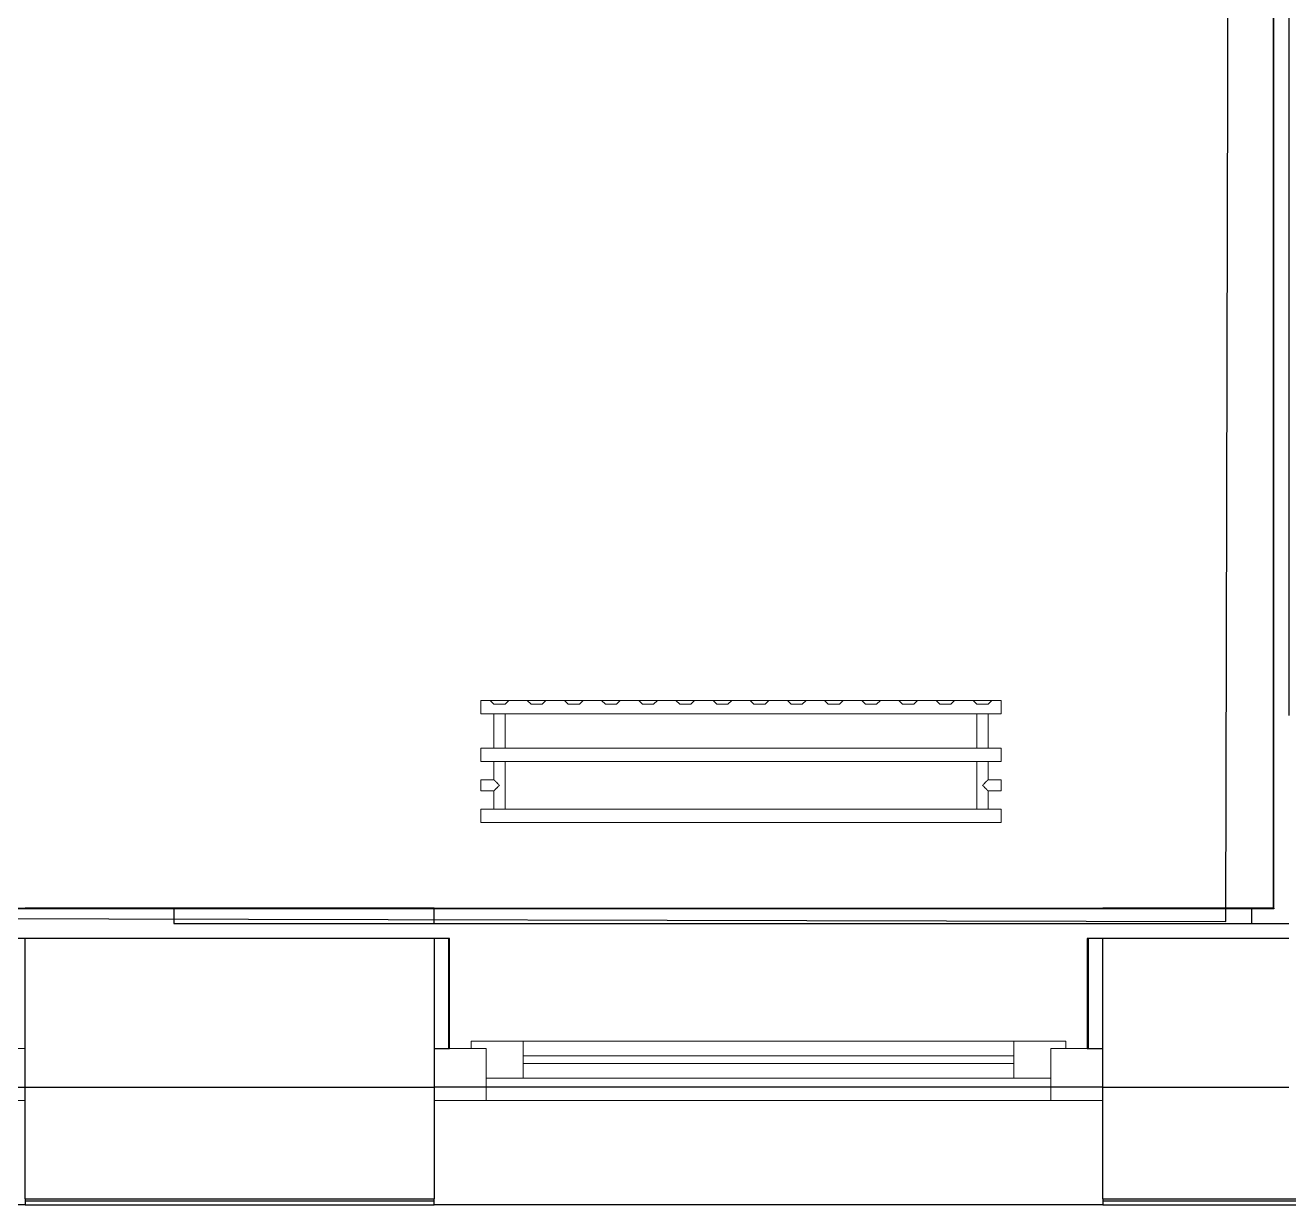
# Model space of a CAD drawing. Header units: millimetres. Extents: x 3914 to 443608, y -156176 to 78197.
# Drawn here: x 89967 to 91667, y -146371 to -144785 of the extents above; entities that cross this region are included whole.
import ezdxf

# ---------------------------------------------------------------- set-up
doc = ezdxf.new("R2010")
doc.units = ezdxf.units.MM
for name, color, linetype, lineweight in [('A-FLOR', 7, 'Continuous', 9), ('A-GLAZ', 7, 'Continuous', 9), ('A-GLAZ-1', 7, 'Continuous', 5)]:
    doc.layers.add(name, color=color, linetype=linetype, lineweight=lineweight)
doc.layers.add('M-EQPM-1', color=7, linetype='Continuous', lineweight=9, true_color=0xb2b2b2)

# ---------------------------------------------------------------- blocks, each defined once
blk = doc.blocks.new('120_Окно_СКБ_1Ст - 120_Окно_СКБ_1Ст 900х2500_h_-V45-Объем проектирования 1 этажа')
at = {"layer": 'A-GLAZ'}
for p, q in [((-450, -127), (-450, -57)), ((-450, -57), (-380, -57)), ((-380, -57), (-380, -127)), ((380, -127), (380, -57)), ((380, -57), (450, -57)), ((450, -57), (450, -127)), ((380, -87), (-380, -87)), ((-380, -87), (-380, -127)), ((-330, -137), (-330, -87)), ((330, -137), (330, -87)), ((380, -127), (380, -87)), ((-380, -127), (-450, -127)), ((-380, -127), (-400, -127)), ((-400, -127), (-400, -137)), ((450, -127), (380, -127)), ((400, -127), (380, -127)), ((400, -137), (400, -127)), ((-400, -137), (400, -137)), ((400, -137), (-400, -137))]:
    blk.add_line(p, q, dxfattribs=at)
at = {"layer": 'A-GLAZ-1'}
for p, q in [((450, -57), (-450, -57)), ((-330, -107), (330, -107)), ((330, -117), (-330, -117)), ((-430, -127), (-400, -127)), ((400, -127), (430, -127))]:
    blk.add_line(p, q, dxfattribs=at)
blk = doc.blocks.new('120_Окно_СКБ_2Ст - 120_Окно_СКБ_2Ст 2100х2500 _мал створка справа_-V25-Объем проектирования 1 этажа')
at = {"layer": 'A-GLAZ'}
for p, q in [((-1050, -127), (-1050, -57)), ((-1050, -57), (-980, -57)), ((-980, -57), (-980, -127)), ((150, -127), (150, -57)), ((150, -57), (220, -57)), ((220, -57), (220, -127)), ((980, -127), (980, -57)), ((980, -57), (1050, -57)), ((1050, -57), (1050, -127)), ((150, -87), (-980, -87)), ((-980, -87), (-980, -127)), ((-930, -137), (-930, -87)), ((100, -137), (100, -87)), ((150, -127), (150, -87)), ((980, -87), (220, -87)), ((220, -87), (220, -127)), ((270, -137), (270, -87)), ((930, -137), (930, -87)), ((980, -127), (980, -87)), ((-980, -127), (-1050, -127)), ((-980, -127), (-1000, -127)), ((-1000, -127), (-1000, -137)), ((220, -127), (150, -127)), ((170, -127), (150, -127)), ((170, -137), (170, -127)), ((220, -127), (200, -127)), ((200, -127), (200, -137)), ((1050, -127), (980, -127)), ((1000, -127), (980, -127)), ((1000, -137), (1000, -127)), ((-1000, -137), (170, -137)), ((170, -137), (-1000, -137)), ((200, -137), (1000, -137)), ((1000, -137), (200, -137))]:
    blk.add_line(p, q, dxfattribs=at)
at = {"layer": 'A-GLAZ-1'}
for p, q in [((1050, -57), (-1050, -57)), ((-930, -107), (100, -107)), ((100, -117), (-930, -117)), ((270, -107), (930, -107)), ((930, -117), (270, -117)), ((-1030, -127), (-1000, -127)), ((170, -127), (200, -127)), ((1000, -127), (1030, -127))]:
    blk.add_line(p, q, dxfattribs=at)
blk = doc.blocks.new('radiator_prado_classic_z_tip_30_po exemplyaru - Classic Z Тип 30-500-V229-Объем проектирования 1 этажа')
at = {"layer": 'M-EQPM-1'}
for p, q in [((0, 228), (0, 210)), ((700, 228), (0, 228)), ((0, 210), (0, 228)), ((0, 228), (12.5, 228)), ((12.5, 228), (37.5, 228)), ((37.5, 228), (12.5, 228)), ((12.5, 228), (37.5, 228)), ((12.5, 228), (17.5, 223)), ((12.5, 228), (17.5, 223)), ((32.5, 223), (17.5, 223)), ((17.5, 223), (32.5, 223)), ((32.5, 223), (37.5, 228)), ((37.5, 228), (32.5, 223)), ((37.5, 228), (62.5, 228)), ((62.5, 228), (87.5, 228)), ((87.5, 228), (62.5, 228)), ((62.5, 228), (87.5, 228)), ((62.5, 228), (67.5, 223)), ((62.5, 228), (67.5, 223)), ((82.5, 223), (67.5, 223)), ((67.5, 223), (82.5, 223)), ((82.5, 223), (87.5, 228)), ((87.5, 228), (82.5, 223)), ((87.5, 228), (112.5, 228)), ((112.5, 228), (137.5, 228)), ((137.5, 228), (112.5, 228)), ((112.5, 228), (137.5, 228)), ((112.5, 228), (117.5, 223)), ((112.5, 228), (117.5, 223)), ((132.5, 223), (117.5, 223)), ((117.5, 223), (132.5, 223)), ((132.5, 223), (137.5, 228)), ((137.5, 228), (132.5, 223)), ((137.5, 228), (162.5, 228)), ((162.5, 228), (187.5, 228)), ((187.5, 228), (162.5, 228)), ((162.5, 228), (187.5, 228)), ((162.5, 228), (167.5, 223)), ((162.5, 228), (167.5, 223)), ((182.5, 223), (167.5, 223)), ((167.5, 223), (182.5, 223)), ((182.5, 223), (187.5, 228)), ((187.5, 228), (182.5, 223)), ((187.5, 228), (212.5, 228)), ((212.5, 228), (237.5, 228)), ((237.5, 228), (212.5, 228)), ((212.5, 228), (237.5, 228)), ((212.5, 228), (217.5, 223)), ((212.5, 228), (217.5, 223)), ((232.5, 223), (217.5, 223)), ((217.5, 223), (232.5, 223)), ((232.5, 223), (237.5, 228)), ((237.5, 228), (232.5, 223)), ((237.5, 228), (262.5, 228)), ((262.5, 228), (287.5, 228)), ((287.5, 228), (262.5, 228)), ((262.5, 228), (287.5, 228)), ((262.5, 228), (267.5, 223)), ((262.5, 228), (267.5, 223)), ((282.5, 223), (267.5, 223)), ((267.5, 223), (282.5, 223)), ((282.5, 223), (287.5, 228)), ((287.5, 228), (282.5, 223)), ((287.5, 228), (312.5, 228)), ((312.5, 228), (337.5, 228)), ((337.5, 228), (312.5, 228)), ((312.5, 228), (337.5, 228)), ((312.5, 228), (317.5, 223)), ((312.5, 228), (317.5, 223)), ((332.5, 223), (317.5, 223)), ((317.5, 223), (332.5, 223)), ((332.5, 223), (337.5, 228)), ((337.5, 228), (332.5, 223)), ((337.5, 228), (362.5, 228)), ((362.5, 228), (387.5, 228)), ((387.5, 228), (362.5, 228)), ((362.5, 228), (387.5, 228)), ((362.5, 228), (367.5, 223)), ((362.5, 228), (367.5, 223)), ((382.5, 223), (367.5, 223)), ((367.5, 223), (382.5, 223)), ((382.5, 223), (387.5, 228)), ((387.5, 228), (382.5, 223)), ((387.5, 228), (412.5, 228)), ((412.5, 228), (437.5, 228)), ((437.5, 228), (412.5, 228)), ((412.5, 228), (437.5, 228)), ((412.5, 228), (417.5, 223)), ((412.5, 228), (417.5, 223)), ((432.5, 223), (417.5, 223)), ((417.5, 223), (432.5, 223)), ((432.5, 223), (437.5, 228)), ((437.5, 228), (432.5, 223)), ((437.5, 228), (462.5, 228)), ((462.5, 228), (487.5, 228)), ((487.5, 228), (462.5, 228)), ((462.5, 228), (487.5, 228)), ((462.5, 228), (467.5, 223)), ((462.5, 228), (467.5, 223)), ((482.5, 223), (467.5, 223)), ((467.5, 223), (482.5, 223)), ((482.5, 223), (487.5, 228)), ((487.5, 228), (482.5, 223)), ((487.5, 228), (512.5, 228)), ((512.5, 228), (537.5, 228)), ((537.5, 228), (512.5, 228)), ((512.5, 228), (537.5, 228)), ((512.5, 228), (517.5, 223)), ((512.5, 228), (517.5, 223)), ((532.5, 223), (517.5, 223)), ((517.5, 223), (532.5, 223)), ((532.5, 223), (537.5, 228)), ((537.5, 228), (532.5, 223)), ((537.5, 228), (562.5, 228)), ((562.5, 228), (587.5, 228)), ((587.5, 228), (562.5, 228)), ((562.5, 228), (587.5, 228)), ((562.5, 228), (567.5, 223)), ((562.5, 228), (567.5, 223)), ((582.5, 223), (567.5, 223)), ((567.5, 223), (582.5, 223)), ((582.5, 223), (587.5, 228)), ((587.5, 228), (582.5, 223)), ((587.5, 228), (612.5, 228)), ((612.5, 228), (637.5, 228)), ((637.5, 228), (612.5, 228)), ((612.5, 228), (637.5, 228)), ((612.5, 228), (617.5, 223)), ((617.5, 223), (612.5, 228)), ((632.5, 223), (617.5, 223)), ((617.5, 223), (632.5, 223)), ((632.5, 223), (637.5, 228)), ((637.5, 228), (632.5, 223)), ((637.5, 228), (662.5, 228)), ((662.5, 228), (687.5, 228)), ((687.5, 228), (662.5, 228)), ((662.5, 228), (687.5, 228)), ((662.5, 228), (667.5, 223)), ((662.5, 228), (667.5, 223)), ((682.5, 223), (667.5, 223)), ((667.5, 223), (682.5, 223)), ((682.5, 223), (687.5, 228)), ((687.5, 228), (682.5, 223)), ((687.5, 228), (700, 228)), ((700, 210), (700, 228)), ((700, 228), (700, 210)), ((0, 210), (700, 210)), ((17.8, 210), (0, 210)), ((17.5, 210), (17.5, 164)), ((17.5, 210), (17.5, 164)), ((17.8, 210), (17.5, 210)), ((17.5, 210), (17.8, 210)), ((17.8, 210), (17.5, 210)), ((17.5, 210), (32.5, 210)), ((32.2, 210), (17.8, 210)), ((17.8, 210), (26.9, 210)), ((18.5, 210), (17.8, 210)), ((32.2, 210), (18.5, 210)), ((26.9, 210), (32.2, 210)), ((32.5, 210), (32.2, 210)), ((32.2, 210), (32.5, 210)), ((32.5, 210), (32.2, 210)), ((667.8, 210), (32.2, 210)), ((32.5, 164), (32.5, 210)), ((32.5, 164), (32.5, 210)), ((667.5, 210), (667.5, 164)), ((667.5, 210), (667.5, 164)), ((667.8, 210), (667.5, 210)), ((667.5, 210), (682.5, 210)), ((667.8, 210), (667.5, 210)), ((667.5, 210), (667.8, 210)), ((681.5, 210), (667.8, 210)), ((682.2, 210), (667.8, 210)), ((667.8, 210), (668.5, 210)), ((668.5, 210), (682.2, 210)), ((682.2, 210), (681.5, 210)), ((682.5, 210), (682.2, 210)), ((682.5, 210), (682.2, 210)), ((682.2, 210), (682.5, 210)), ((700, 210), (682.2, 210)), ((682.5, 164), (682.5, 210)), ((682.5, 164), (682.5, 210)), ((700, 164), (0, 164)), ((0, 164), (0, 146)), ((0, 146), (0, 164)), ((0, 164), (17.8, 164)), ((17.8, 164), (17.5, 164)), ((17.5, 164), (17.8, 164)), ((17.8, 164), (17.5, 164)), ((17.5, 164), (32.5, 164)), ((32.2, 164), (17.8, 164)), ((17.8, 164), (18.5, 164)), ((21.3, 164), (17.8, 164)), ((18.5, 164), (32.2, 164)), ((25, 164), (21.3, 164)), ((32.2, 164), (25, 164)), ((32.5, 164), (32.2, 164)), ((32.2, 164), (32.5, 164)), ((32.5, 164), (32.2, 164)), ((32.2, 164), (667.8, 164)), ((667.8, 164), (667.5, 164)), ((667.5, 164), (682.5, 164)), ((667.8, 164), (667.5, 164)), ((667.5, 164), (667.8, 164)), ((669.7, 164), (667.8, 164)), ((682.2, 164), (667.8, 164)), ((667.8, 164), (673.1, 164)), ((682.2, 164), (669.7, 164)), ((673.1, 164), (682.2, 164)), ((682.5, 164), (682.2, 164)), ((682.5, 164), (682.2, 164)), ((682.2, 164), (682.5, 164)), ((682.2, 164), (700, 164)), ((700, 146), (700, 164)), ((700, 164), (700, 146)), ((0, 146), (700, 146)), ((18.5, 146), (0, 146)), ((17.5, 146), (17.5, 121.5)), ((17.5, 146), (17.5, 121.5)), ((17.5, 146), (18.5, 146)), ((18.5, 146), (17.5, 146)), ((17.5, 146), (18.5, 146)), ((32.5, 146), (17.5, 146)), ((18.5, 146), (32.2, 146)), ((28.7, 146), (18.5, 146)), ((18.5, 146), (31.5, 146)), ((32.2, 146), (28.7, 146)), ((31.5, 146), (32.2, 146)), ((32.2, 146), (32.5, 146)), ((32.5, 146), (32.2, 146)), ((32.2, 146), (32.5, 146)), ((667.8, 146), (32.2, 146)), ((32.5, 82), (32.5, 146)), ((32.5, 82), (32.5, 146)), ((667.5, 146), (667.5, 82)), ((667.5, 146), (667.5, 82)), ((667.5, 146), (667.8, 146)), ((682.5, 146), (667.5, 146)), ((667.5, 146), (667.8, 146)), ((667.8, 146), (667.5, 146)), ((667.8, 146), (681.5, 146)), ((667.8, 146), (681.5, 146)), ((673.1, 146), (667.8, 146)), ((681.5, 146), (673.1, 146)), ((681.5, 146), (682.5, 146)), ((681.5, 146), (682.5, 146)), ((682.5, 146), (681.5, 146)), ((700, 146), (681.5, 146)), ((682.5, 121.5), (682.5, 146)), ((682.5, 121.5), (682.5, 146)), ((17.5, 121.5), (0, 121.5)), ((17.5, 121.5), (0, 121.5)), ((0, 121.5), (0, 120.5)), ((0, 106.5), (0, 121.5)), ((0, 120.5), (0, 107.5)), ((0, 120.5), (0, 119.3)), ((0, 114), (0, 120.5)), ((0, 120.5), (0, 120.5)), ((0, 119.3), (0, 117.8)), ((700, 121.5), (682.5, 121.5)), ((700, 121.5), (682.5, 121.5)), ((700, 121.5), (700, 106.5)), ((700, 120.5), (700, 121.5)), ((700, 121.5), (700, 120.5)), ((700, 120.5), (700, 121.5)), ((700, 107.5), (700, 120.5)), ((700, 120.5), (700, 107.5)), ((700, 117.8), (700, 120.5)), ((0, 117.8), (0, 114)), ((0, 114), (0, 110.3)), ((0, 107.5), (0, 114)), ((0, 110.3), (0, 108.7)), ((0, 108.7), (0, 107.5)), ((0, 107.5), (0, 106.5)), ((0, 107.5), (0, 107.5)), ((0, 106.5), (17.5, 106.5)), ((0, 106.5), (17.5, 106.5)), ((17.5, 106.5), (17.5, 82)), ((17.5, 106.5), (17.5, 82)), ((682.5, 82), (682.5, 106.5)), ((682.5, 106.5), (700, 106.5)), ((682.5, 82), (682.5, 106.5)), ((682.5, 106.5), (700, 106.5)), ((700, 107.5), (700, 117.8)), ((700, 106.5), (700, 107.5)), ((700, 107.5), (700, 106.5)), ((700, 106.5), (700, 107.5)), ((700, 82), (0, 82)), ((0, 82), (0, 64)), ((0, 64), (0, 82)), ((0, 82), (18.5, 82)), ((18.5, 82), (17.5, 82)), ((17.5, 82), (18.5, 82)), ((18.5, 82), (17.5, 82)), ((17.5, 82), (32.5, 82)), ((32.2, 82), (18.5, 82)), ((18.5, 82), (19.7, 82)), ((19.7, 82), (18.5, 82)), ((19.7, 82), (32.2, 82)), ((32.2, 82), (19.7, 82)), ((32.5, 82), (32.2, 82)), ((32.2, 82), (32.5, 82)), ((32.5, 82), (32.2, 82)), ((32.2, 82), (667.8, 82)), ((667.8, 82), (667.5, 82)), ((667.5, 82), (682.5, 82)), ((667.8, 82), (667.5, 82)), ((667.5, 82), (667.8, 82)), ((680.3, 82), (667.8, 82)), ((681.5, 82), (667.8, 82)), ((667.8, 82), (671.2, 82)), ((671.2, 82), (681.5, 82)), ((681.5, 82), (680.3, 82)), ((682.5, 82), (681.5, 82)), ((682.5, 82), (681.5, 82)), ((681.5, 82), (682.5, 82)), ((681.5, 82), (700, 82)), ((700, 64), (700, 82)), ((700, 82), (700, 64)), ((700, 64), (0, 64)), ((0, 64), (700, 64))]:
    blk.add_line(p, q, dxfattribs=at)
for points, knots in [([(18.5, 120.5), (18.4, 120.6), (18.3, 120.7), (18.1, 120.9), (17.9, 121.1), (17.8, 121.2), (17.7, 121.3), (17.5, 121.5), (17.5, 121.5), (17.5, 121.5)], [0.7142857, 0.7142857, 0.7142857, 0.7142857, 0.75, 0.7857143, 0.8214286, 0.8571429, 0.8928571, 0.9285714, 1, 1, 1, 1]), ([(17.5, 121.5), (17.5, 121.5), (17.5, 121.5), (17.7, 121.3), (17.8, 121.2), (17.9, 121.1), (18.1, 120.9), (18.3, 120.7), (18.4, 120.6), (18.5, 120.5)], [0, 0, 0, 0, 0.0714286, 0.1071429, 0.1428571, 0.1785714, 0.2142857, 0.25, 0.2857143, 0.2857143, 0.2857143, 0.2857143]), ([(17.5, 121.5), (17.5, 121.5), (17.5, 121.5), (17.7, 121.3), (17.8, 121.2), (17.9, 121.1), (18.1, 120.9), (18.3, 120.7), (18.4, 120.6), (18.5, 120.5)], [0, 0, 0, 0, 0.0714286, 0.1071429, 0.1428571, 0.1785714, 0.2142857, 0.25, 0.2857143, 0.2857143, 0.2857143, 0.2857143]), ([(25, 114), (24.5, 114.5), (23.6, 115.4), (22.4, 116.6), (21.6, 117.4), (21.1, 117.9), (20.8, 118.2), (20.5, 118.5), (20.2, 118.8), (19.8, 119.1), (19.6, 119.4), (19.3, 119.7), (19, 120), (18.7, 120.3), (18.5, 120.5), (18.3, 120.7), (18.1, 120.9), (17.9, 121.1), (17.8, 121.2), (17.7, 121.3), (17.5, 121.5), (17.5, 121.5), (17.5, 121.5)], [0, 0, 0, 0, 0.142857, 0.285714, 0.357143, 0.392857, 0.428571, 0.464286, 0.5, 0.535714, 0.571429, 0.607143, 0.642857, 0.678571, 0.714286, 0.75, 0.785714, 0.821429, 0.857143, 0.892857, 0.928571, 1, 1, 1, 1]), ([(22.1, 116.9), (21.9, 117.1), (21.6, 117.4), (21.1, 117.9), (20.8, 118.2), (20.5, 118.5), (20.2, 118.8), (19.9, 119.2), (19.7, 119.3), (19.6, 119.4)], [0.2857143, 0.2857143, 0.2857143, 0.2857143, 0.3571429, 0.3928571, 0.4285714, 0.4642857, 0.5, 0.5357143, 0.5714286, 0.5714286, 0.5714286, 0.5714286]), ([(19.6, 119.4), (19.7, 119.3), (19.9, 119.2), (20.3, 118.7), (20.6, 118.4), (20.8, 118.2)], [0.4285714, 0.4285714, 0.4285714, 0.4285714, 0.4642857, 0.5, 0.5714286, 0.5714286, 0.5714286, 0.5714286]), ([(19.6, 119.4), (19.7, 119.3), (19.8, 119.1), (20.3, 118.7), (20.6, 118.4), (20.8, 118.2)], [0.4285714, 0.4285714, 0.4285714, 0.4285714, 0.4642857, 0.5, 0.5714286, 0.5714286, 0.5714286, 0.5714286]), ([(675, 114), (675.5, 114.5), (676.4, 115.4), (677.6, 116.6), (678.4, 117.4), (678.9, 117.9), (679.2, 118.2), (679.5, 118.5), (679.8, 118.8), (680.1, 119.2), (680.4, 119.4), (680.7, 119.7), (681, 120), (681.3, 120.3), (681.5, 120.5), (681.7, 120.7), (681.9, 120.9), (682.1, 121.1), (682.2, 121.2), (682.3, 121.3), (682.5, 121.5), (682.5, 121.5), (682.5, 121.5)], [0, 0, 0, 0, 0.142857, 0.285714, 0.357143, 0.392857, 0.428571, 0.464286, 0.5, 0.535714, 0.571429, 0.607143, 0.642857, 0.678571, 0.714286, 0.75, 0.785714, 0.821429, 0.857143, 0.892857, 0.928571, 1, 1, 1, 1]), ([(680.4, 119.4), (680.3, 119.3), (680.1, 119.2), (679.7, 118.7), (679.3, 118.3), (678.9, 117.9), (678.4, 117.4), (678.1, 117.1), (677.9, 116.9)], [0.4285714, 0.4285714, 0.4285714, 0.4285714, 0.4642857, 0.5, 0.5714286, 0.6071429, 0.6428571, 0.7142857, 0.7142857, 0.7142857, 0.7142857]), ([(677.9, 116.9), (678.1, 117.1), (678.4, 117.4), (678.9, 117.9), (679.2, 118.2), (679.5, 118.5), (679.8, 118.8), (680.1, 119.2), (680.3, 119.3), (680.4, 119.4)], [0.2857143, 0.2857143, 0.2857143, 0.2857143, 0.3571429, 0.3928571, 0.4285714, 0.4642857, 0.5, 0.5357143, 0.5714286, 0.5714286, 0.5714286, 0.5714286]), ([(680.4, 119.4), (680.3, 119.3), (680.1, 119.2), (679.7, 118.7), (679.4, 118.4), (679.2, 118.2)], [0.4285714, 0.4285714, 0.4285714, 0.4285714, 0.4642857, 0.5, 0.5714286, 0.5714286, 0.5714286, 0.5714286]), ([(682.5, 121.5), (682.5, 121.5), (682.5, 121.5), (682.3, 121.3), (682.2, 121.2), (682.1, 121.1), (681.9, 120.9), (681.7, 120.7), (681.6, 120.6), (681.5, 120.5)], [0, 0, 0, 0, 0.0714286, 0.1071429, 0.1428571, 0.1785714, 0.2142857, 0.25, 0.2857143, 0.2857143, 0.2857143, 0.2857143]), ([(682.5, 121.5), (682.5, 121.5), (682.5, 121.5), (682.3, 121.3), (682.2, 121.2), (682.1, 121.1), (681.9, 120.9), (681.7, 120.7), (681.6, 120.6), (681.5, 120.5)], [0, 0, 0, 0, 0.0714286, 0.1071429, 0.1428571, 0.1785714, 0.2142857, 0.25, 0.2857143, 0.2857143, 0.2857143, 0.2857143]), ([(681.5, 120.5), (681.6, 120.6), (681.7, 120.7), (681.9, 120.9), (682.1, 121.1), (682.2, 121.2), (682.3, 121.3), (682.5, 121.5), (682.5, 121.5), (682.5, 121.5)], [0.7142857, 0.7142857, 0.7142857, 0.7142857, 0.75, 0.7857143, 0.8214286, 0.8571429, 0.8928571, 0.9285714, 1, 1, 1, 1]), ([(17.5, 106.5), (17.5, 106.5), (17.5, 106.5), (17.7, 106.7), (17.8, 106.8), (17.9, 106.9), (18.1, 107.1), (18.3, 107.3), (18.5, 107.5), (18.7, 107.7), (19, 108), (19.3, 108.3), (19.6, 108.6), (19.8, 108.9), (20.3, 109.3), (20.7, 109.7), (21.1, 110.1), (21.6, 110.6), (22.4, 111.4), (23.6, 112.6), (24.5, 113.5), (25, 114)], [0, 0, 0, 0, 0.071429, 0.107143, 0.142857, 0.178571, 0.214286, 0.25, 0.285714, 0.321429, 0.357143, 0.392857, 0.428571, 0.464286, 0.5, 0.571429, 0.607143, 0.642857, 0.714286, 0.857143, 1, 1, 1, 1]), ([(17.5, 106.5), (17.5, 106.5), (17.5, 106.5), (17.7, 106.7), (17.8, 106.8), (17.9, 106.9), (18.1, 107.1), (18.3, 107.3), (18.4, 107.4), (18.5, 107.5)], [0, 0, 0, 0, 0.0714286, 0.1071429, 0.1428571, 0.1785714, 0.2142857, 0.25, 0.2857143, 0.2857143, 0.2857143, 0.2857143]), ([(18.5, 107.5), (18.4, 107.4), (18.3, 107.3), (18.1, 107.1), (17.9, 106.9), (17.8, 106.8), (17.7, 106.7), (17.5, 106.5), (17.5, 106.5), (17.5, 106.5)], [0.7142857, 0.7142857, 0.7142857, 0.7142857, 0.75, 0.7857143, 0.8214286, 0.8571429, 0.8928571, 0.9285714, 1, 1, 1, 1]), ([(18.5, 107.5), (18.4, 107.4), (18.3, 107.3), (18.1, 107.1), (17.9, 106.9), (17.8, 106.8), (17.7, 106.7), (17.5, 106.5), (17.5, 106.5), (17.5, 106.5)], [0.7142857, 0.7142857, 0.7142857, 0.7142857, 0.75, 0.7857143, 0.8214286, 0.8571429, 0.8928571, 0.9285714, 1, 1, 1, 1]), ([(19.6, 108.6), (19.7, 108.7), (19.9, 108.8), (20.3, 109.3), (20.7, 109.7), (21.1, 110.1), (21.6, 110.6), (21.9, 110.9), (22.1, 111.1)], [0.4285714, 0.4285714, 0.4285714, 0.4285714, 0.4642857, 0.5, 0.5714286, 0.6071429, 0.6428571, 0.7142857, 0.7142857, 0.7142857, 0.7142857]), ([(22.1, 111.1), (21.9, 110.9), (21.6, 110.6), (21.1, 110.1), (20.8, 109.8), (20.5, 109.5), (20.2, 109.2), (19.9, 108.8), (19.7, 108.7), (19.6, 108.6)], [0.2857143, 0.2857143, 0.2857143, 0.2857143, 0.3571429, 0.3928571, 0.4285714, 0.4642857, 0.5, 0.5357143, 0.5714286, 0.5714286, 0.5714286, 0.5714286]), ([(22.1, 111.1), (21.9, 110.9), (21.6, 110.6), (21.1, 110.1), (20.8, 109.8), (20.5, 109.5), (20.2, 109.2), (19.8, 108.9), (19.7, 108.7), (19.6, 108.6)], [0.2857143, 0.2857143, 0.2857143, 0.2857143, 0.3571429, 0.3928571, 0.4285714, 0.4642857, 0.5, 0.5357143, 0.5714286, 0.5714286, 0.5714286, 0.5714286]), ([(20.8, 118.2), (20.9, 118.1), (21.1, 117.9), (21.6, 117.4), (21.9, 117.1), (22.1, 116.9)], [0.5714286, 0.5714286, 0.5714286, 0.5714286, 0.6071429, 0.6428571, 0.7142857, 0.7142857, 0.7142857, 0.7142857]), ([(20.8, 118.2), (20.9, 118.1), (21.1, 117.9), (21.6, 117.4), (21.9, 117.1), (22.1, 116.9)], [0.5714286, 0.5714286, 0.5714286, 0.5714286, 0.6071429, 0.6428571, 0.7142857, 0.7142857, 0.7142857, 0.7142857]), ([(682.5, 106.5), (682.5, 106.5), (682.5, 106.5), (682.3, 106.7), (682.2, 106.8), (682.1, 106.9), (681.9, 107.1), (681.7, 107.3), (681.5, 107.5), (681.3, 107.7), (681, 108), (680.7, 108.3), (680.4, 108.6), (680.1, 108.8), (679.7, 109.3), (679.3, 109.7), (678.9, 110.1), (678.4, 110.6), (677.6, 111.4), (676.4, 112.6), (675.5, 113.5), (675, 114)], [0, 0, 0, 0, 0.071429, 0.107143, 0.142857, 0.178571, 0.214286, 0.25, 0.285714, 0.321429, 0.357143, 0.392857, 0.428571, 0.464286, 0.5, 0.571429, 0.607143, 0.642857, 0.714286, 0.857143, 1, 1, 1, 1]), ([(679.2, 118.2), (679.1, 118.1), (678.9, 117.9), (678.4, 117.4), (678.1, 117.1), (677.9, 116.9)], [0.5714286, 0.5714286, 0.5714286, 0.5714286, 0.6071429, 0.6428571, 0.7142857, 0.7142857, 0.7142857, 0.7142857]), ([(677.9, 111.1), (678.1, 110.9), (678.4, 110.6), (678.9, 110.1), (679.2, 109.8), (679.5, 109.5), (679.8, 109.2), (680.1, 108.8), (680.3, 108.7), (680.4, 108.6)], [0.2857143, 0.2857143, 0.2857143, 0.2857143, 0.3571429, 0.3928571, 0.4285714, 0.4642857, 0.5, 0.5357143, 0.5714286, 0.5714286, 0.5714286, 0.5714286]), ([(677.9, 111.1), (678.1, 110.9), (678.4, 110.6), (678.9, 110.1), (679.1, 109.9), (679.2, 109.8)], [0.2857143, 0.2857143, 0.2857143, 0.2857143, 0.3571429, 0.3928571, 0.4285714, 0.4285714, 0.4285714, 0.4285714]), ([(680.4, 108.6), (680.3, 108.7), (680.1, 108.8), (679.7, 109.3), (679.3, 109.7), (678.9, 110.1), (678.4, 110.6), (678.1, 110.9), (677.9, 111.1)], [0.4285714, 0.4285714, 0.4285714, 0.4285714, 0.4642857, 0.5, 0.5714286, 0.6071429, 0.6428571, 0.7142857, 0.7142857, 0.7142857, 0.7142857]), ([(681.5, 107.5), (681.6, 107.4), (681.7, 107.3), (681.9, 107.1), (682.1, 106.9), (682.2, 106.8), (682.3, 106.7), (682.5, 106.5), (682.5, 106.5), (682.5, 106.5)], [0.7142857, 0.7142857, 0.7142857, 0.7142857, 0.75, 0.7857143, 0.8214286, 0.8571429, 0.8928571, 0.9285714, 1, 1, 1, 1]), ([(681.5, 107.5), (681.6, 107.4), (681.7, 107.3), (681.9, 107.1), (682.1, 106.9), (682.2, 106.8), (682.3, 106.7), (682.5, 106.5), (682.5, 106.5), (682.5, 106.5)], [0.7142857, 0.7142857, 0.7142857, 0.7142857, 0.75, 0.7857143, 0.8214286, 0.8571429, 0.8928571, 0.9285714, 1, 1, 1, 1]), ([(682.5, 106.5), (682.5, 106.5), (682.5, 106.5), (682.3, 106.7), (682.2, 106.8), (682.1, 106.9), (681.9, 107.1), (681.7, 107.3), (681.6, 107.4), (681.5, 107.5)], [0, 0, 0, 0, 0.0714286, 0.1071429, 0.1428571, 0.1785714, 0.2142857, 0.25, 0.2857143, 0.2857143, 0.2857143, 0.2857143])]:
    blk.add_open_spline(points, degree=3, knots=knots, dxfattribs=at)
for points in [[(19.6, 119.4), (19.5, 119.5), (19.3, 119.7), (19, 120), (18.7, 120.3), (18.6, 120.4), (18.5, 120.5)], [(18.5, 120.5), (18.6, 120.4), (18.7, 120.3), (19, 120), (19.3, 119.7), (19.5, 119.5), (19.6, 119.4)], [(18.5, 120.5), (18.6, 120.4), (18.7, 120.3), (19, 120), (19.3, 119.7), (19.5, 119.5), (19.6, 119.4)], [(681.5, 120.5), (681.4, 120.4), (681.3, 120.3), (681, 120), (680.7, 119.7), (680.5, 119.5), (680.4, 119.4)], [(681.5, 120.5), (681.4, 120.4), (681.3, 120.3), (681, 120), (680.7, 119.7), (680.5, 119.5), (680.4, 119.4)], [(680.4, 119.4), (680.5, 119.5), (680.7, 119.7), (681, 120), (681.3, 120.3), (681.4, 120.4), (681.5, 120.5)], [(18.5, 107.5), (18.6, 107.6), (18.7, 107.7), (19, 108), (19.3, 108.3), (19.5, 108.5), (19.6, 108.6)], [(19.6, 108.6), (19.5, 108.5), (19.3, 108.3), (19, 108), (18.7, 107.7), (18.6, 107.6), (18.5, 107.5)], [(19.6, 108.6), (19.5, 108.5), (19.3, 108.3), (19, 108), (18.7, 107.7), (18.6, 107.6), (18.5, 107.5)], [(23.6, 115.4), (23.1, 115.9), (22.6, 116.4), (22.1, 116.9)], [(22.1, 116.9), (22.6, 116.4), (23.6, 115.4), (24.5, 114.5), (25, 114)], [(22.1, 116.9), (22.6, 116.4), (23.6, 115.4), (24.5, 114.5), (25, 114)], [(25, 114), (24.5, 113.5), (23.6, 112.6), (22.6, 111.6), (22.1, 111.1)], [(25, 114), (24.5, 113.5), (23.6, 112.6), (22.6, 111.6), (22.1, 111.1)], [(22.1, 111.1), (22.6, 111.6), (23.1, 112.1), (23.6, 112.6)], [(25, 114), (24.5, 114.5), (24, 115), (23.6, 115.4)], [(23.6, 112.6), (24, 113), (24.5, 113.5), (25, 114)], [(677.9, 116.9), (677.4, 116.4), (676.4, 115.4), (675.5, 114.5), (675, 114)], [(677.9, 116.9), (677.4, 116.4), (676.4, 115.4), (675.5, 114.5), (675, 114)], [(675, 114), (675.5, 114.5), (676.4, 115.4), (677.4, 116.4), (677.9, 116.9)], [(675, 114), (675.5, 113.5), (676.4, 112.6), (677.4, 111.6), (677.9, 111.1)], [(675, 114), (675.5, 113.5), (676.4, 112.6), (677.4, 111.6), (677.9, 111.1)], [(677.9, 111.1), (677.4, 111.6), (676.4, 112.6), (675.5, 113.5), (675, 114)], [(679.2, 109.8), (679.3, 109.7), (679.5, 109.5), (679.8, 109.2), (680.1, 108.8), (680.3, 108.7), (680.4, 108.6)], [(680.4, 108.6), (680.5, 108.5), (680.7, 108.3), (681, 108), (681.3, 107.7), (681.4, 107.6), (681.5, 107.5)], [(680.4, 108.6), (680.5, 108.5), (680.7, 108.3), (681, 108), (681.3, 107.7), (681.4, 107.6), (681.5, 107.5)], [(681.5, 107.5), (681.4, 107.6), (681.3, 107.7), (681, 108), (680.7, 108.3), (680.5, 108.5), (680.4, 108.6)]]:
    blk.add_open_spline(points, degree=3, dxfattribs=at)

msp = doc.modelspace()

# ---------------------------------------------------------------- linework, layer by layer
for p, q in [((91646, -138453.7), (91646, -145971.7)), ((91667, -138712.7), (91667, -145712.7)), ((87888, -145971.7), (89967, -145971.7)), ((90517, -145971.7), (89967, -145971.7)), ((89967, -145971.7), (89967, -145972.7)), ((90167, -145972.7), (90167, -145992.7)), ((90517, -145972.7), (90517, -145971.7)), ((90517, -145971.7), (91417, -145971.7)), ((90517, -145992.7), (90517, -145972.7)), ((91646, -145971.7), (91417, -145971.7)), ((91417, -145971.7), (91417, -145972.7)), ((91617, -145972.7), (91617, -145992.7)), ((91647, -145971.7), (91647, -145972.7)), ((90167, -145992.7), (90517, -145992.7)), ((90517, -145992.7), (91617, -145992.7)), ((91617, -145992.7), (91667, -145992.7)), ((89967, -146012.7), (89947, -146012.7)), ((90517, -146012.7), (89967, -146012.7)), ((89967, -146362.7), (89967, -146012.7)), ((90517, -146012.7), (90517, -146362.7)), ((90537, -146012.7), (90517, -146012.7)), ((90537, -146160.7), (90537, -146012.7)), ((90538, -146012.7), (90537, -146012.7)), ((90538, -146160.7), (90538, -146012.7)), ((91396, -146012.7), (91396, -146160.7)), ((91397, -146012.7), (91396, -146012.7)), ((91397, -146012.7), (91397, -146160.7)), ((91417, -146012.7), (91397, -146012.7)), ((91667, -146012.7), (91417, -146012.7)), ((91417, -146362.7), (91417, -146012.7)), ((90517, -146160.7), (90537, -146160.7)), ((90537, -146160.7), (90538, -146160.7)), ((91396, -146160.7), (91397, -146160.7)), ((91397, -146160.7), (91417, -146160.7)), ((89947, -146212.7), (89967, -146212.7)), ((89967, -146212.7), (90517, -146212.7)), ((91417, -146212.7), (90517, -146212.7)), ((91417, -146212.7), (91667, -146212.7)), ((89967, -146362.7), (89967, -146370.7)), ((89967, -146362.7), (90517, -146362.7)), ((89967, -146365.7), (90517, -146365.7)), ((90517, -146370.7), (90517, -146362.7)), ((91417, -146362.7), (91417, -146370.7)), ((91417, -146362.7), (92417, -146362.7)), ((91417, -146365.7), (92417, -146365.7)), ((89967, -146370.7), (87867, -146370.7)), ((89967, -146370.7), (90517, -146370.7)), ((91417, -146370.7), (90517, -146370.7)), ((91417, -146370.7), (92417, -146370.7))]:
    msp.add_line(p, q)
at = {"flags": 128}
msp.add_lwpolyline([(87082.4, -145979.1), (87083.3, -145619.1), (87825.3, -145620.9), (87824.4, -145980.9), (91582.4, -145989.7), (91600.1, -138471.7), (89622.1, -138467.1), (89622.1, -138474.1), (88429.1, -138471.3), (88427.6, -139074.3), (87098.7, -139071.2), (87100.1, -138441.2), (86821.1, -138440.5), (86821.2, -138419.5), (84321.2, -138413.6)], dxfattribs=at)
at = {"layer": 'A-FLOR'}
for p, q in [((91647, -138452.7), (91647, -145971.7)), ((91647, -145972.7), (87888, -145972.7))]:
    msp.add_line(p, q, dxfattribs=at)

# ---------------------------------------------------------------- block references
at = {"color": 3, "rotation": 180}
for name, p in [('120_Окно_СКБ_2Ст - 120_Окно_СКБ_2Ст 2100х2500 _мал створка справа_-V25-Объем проектирования 1 этажа', (88917, -146287.7)), ('120_Окно_СКБ_1Ст - 120_Окно_СКБ_1Ст 900х2500_h_-V45-Объем проектирования 1 этажа', (90967, -146287.7))]:
    msp.add_blockref(name, p, dxfattribs=at)
at = {"layer": 'M-EQPM-1'}
msp.add_blockref('radiator_prado_classic_z_tip_30_po exemplyaru - Classic Z Тип 30-500-V229-Объем проектирования 1 этажа', (90580, -145920.7), dxfattribs=at)

doc.saveas('drawing.dxf')
